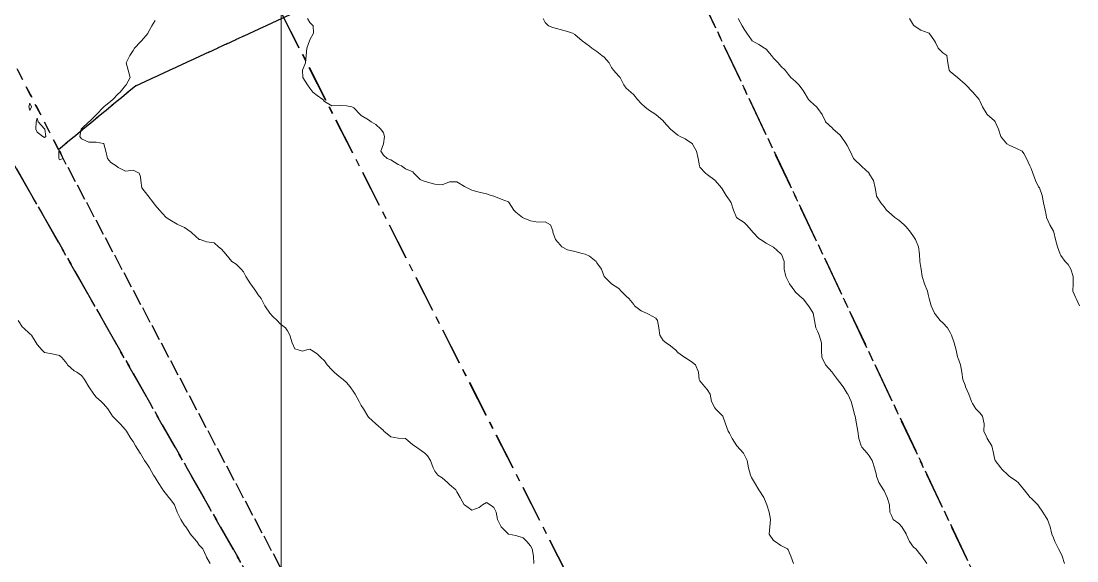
# Model space of a CAD drawing. Header units: centimetres. Extents: x 0 to 642158, y -847 to 649707.
# Drawn here: x 616649.2 to 616720.8, y 620322.9 to 620359.6 of the extents above; entities that cross this region are included whole.
import ezdxf

# ---------------------------------------------------------------- set-up
doc = ezdxf.new("R2010")
doc.units = ezdxf.units.CM
doc.header["$MEASUREMENT"] = 0
doc.linetypes.add('CENTERX2', pattern=[4, 2.5, -0.5, 0.5, -0.5])
doc.linetypes.add('JIS_02_0.7', pattern=[1.35, 0.75, -0.6])
for name, color, linetype, lineweight in [('MEV_grille', 254, 'Continuous', 9), ('WAL_parcellaire agricole', 7, 'JIS_02_0.7', 25), ('WAL_topographie 0.5', 253, 'Continuous', 20)]:
    doc.layers.add(name, color=color, linetype=linetype, lineweight=lineweight)
doc.layers.add('SPW_parcellaire cadastral', color=7, linetype='CENTERX2', lineweight=25, true_color=0xff0542)

# ---------------------------------------------------------------- blocks, each defined once
blk = doc.blocks.new('*U112')
at = {"layer": 'MEV_grille', "transparency": 33554687}
blk.add_lwpolyline([(0, 1825.476), (0, -1825.476)], dxfattribs=at)
blk = doc.blocks.new('*U113')
at = {"layer": 'MEV_grille', "color": 0, "linetype": 'ByBlock', "lineweight": -2, "transparency": 16777216}
blk.add_blockref('*U112', (1300, 0), dxfattribs=at)

msp = doc.modelspace()

# ---------------------------------------------------------------- linework, layer by layer
at = {"layer": 'SPW_parcellaire cadastral'}
for points in [[(616664.567, 620423.139), (616683.174, 620386.893), (616720.278, 620308.474), (616699.35, 620297.395), (616698.887, 620297.151), (616641.483, 620409.919), (616664.567, 620423.139)], [(616764.436, 620409.464), (616810.738, 620422.244), (616880.969, 620322.264), (616751.311, 620239.975), (616733.186, 620281.264), (616720.278, 620308.474), (616683.174, 620386.893), (616764.436, 620409.464)], [(616683.366, 620288.932), (616621.122, 620398.241), (616641.483, 620409.919), (616698.887, 620297.151), (616683.366, 620288.932)], [(616683.366, 620288.932), (616678.643, 620286.43), (616665.279, 620279.356), (616618.972, 620342.236), (616593.317, 620382.322), (616621.122, 620398.241), (616683.366, 620288.932)]]:
    msp.add_lwpolyline(points, dxfattribs=at)
at = {"layer": 'WAL_parcellaire agricole'}
for points in [[(616651.688, 620350.856), (616600.26, 620451.183), (616608.425, 620461.85), (616622.173, 620477.102), (616635.172, 620488.353), (616660.419, 620508.856), (616671.421, 620493.607), (616629.925, 620464.103), (616654.179, 620430.606), (616694.925, 620460.11), (616705.425, 620453.862), (616716.176, 620445.863), (616716.18, 620413.113), (616721.93, 620412.614), (616721.929, 620425.864), (616769.174, 620460.619), (616773.174, 620458.869), (616777.174, 620462.37), (616772.548, 620470.869), (616795.671, 620482.872), (616810.299, 620459.624)], [(616600.26, 620451.183), (616651.688, 620350.856), (616668.692, 620318.859), (616740.957, 620187.285), (616814.972, 620053.628), (616700.983, 619971.116), (616651.472, 620062.359), (616618.966, 620119.855), (616577.304, 620085.184), (616521.809, 620039.428), (616499.254, 620069.835), (616492.238, 620078.82), (616529.968, 620108.845), (616595.294, 620161.185), (616569.622, 620208.848), (616514.461, 620165.759), (616479.289, 620211.588), (616523.201, 620254.509), (616504.698, 620275.423), (616588.942, 620323.849), (616622.273, 620341.186), (616567.598, 620414.179), (616573.597, 620419.847), (616600.26, 620451.183)], [(616845.948, 620253.88), (616785.453, 620210.873), (616763.872, 620197.621), (616740.957, 620187.285), (616668.692, 620318.859), (616651.688, 620350.856), (616656.938, 620355.19), (616709.767, 620379.529), (616765.931, 620403.202), (616806.761, 620423.04)], [(616806.761, 620423.04), (616765.931, 620403.202), (616709.767, 620379.529), (616656.938, 620355.19), (616651.688, 620350.856)]]:
    msp.add_lwpolyline(points, dxfattribs=at)
at = {"layer": 'WAL_topographie 0.5'}
for points in [[(616668.607, 620359.75), (616668.75, 620359.484), (616668.984, 620359.25), (616669, 620358.75), (616668.75, 620358.3), (616668.731, 620358.25), (616668.544, 620357.75), (616668.519, 620357.25), (616668.471, 620356.75), (616668.25, 620356.25), (616668.287, 620355.75), (616668.59, 620355.25), (616668.75, 620355.028), (616668.958, 620354.75), (616669.25, 620354.538), (616669.63, 620354.25), (616669.75, 620354.119), (616670.25, 620353.83), (616670.75, 620353.853), (616671.25, 620353.828), (616671.6, 620353.75), (616671.75, 620353.7), (616672.185, 620353.25), (616672.25, 620353.17), (616672.75, 620352.871), (616672.934, 620352.75), (616673.25, 620352.556), (616673.589, 620352.25), (616673.75, 620351.985), (616673.835, 620351.75), (616673.75, 620351.25), (616673.75, 620351.25), (616673.57, 620350.75), (616673.75, 620350.485), (616674.017, 620350.25), (616674.25, 620350.163), (616674.75, 620349.852), (616674.987, 620349.75), (616675.25, 620349.55), (616675.75, 620349.341), (616675.827, 620349.25), (616676.25, 620348.827), (616676.375, 620348.75), (616676.75, 620348.635), (616677.25, 620348.504), (616677.75, 620348.466), (616678.25, 620348.669), (616678.75, 620348.676), (616679.25, 620348.354), (616679.442, 620348.25), (616679.75, 620348.112), (616680.25, 620347.957), (616680.75, 620347.85), (616681.083, 620347.75), (616681.25, 620347.703), (616681.75, 620347.5), (616682.25, 620347.3), (616682.302, 620347.25), (616682.621, 620346.75), (616682.75, 620346.6), (616683.206, 620346.25), (616683.25, 620346.23), (616683.75, 620346.032), (616684.25, 620345.933), (616684.75, 620345.95), (616685.107, 620345.75), (616685.25, 620345.35), (616685.268, 620345.25), (616685.446, 620344.75), (616685.75, 620344.382), (616685.864, 620344.25), (616686.25, 620344.061), (616686.75, 620343.933), (616687.25, 620343.805), (616687.45, 620343.75), (616687.75, 620343.621), (616688.198, 620343.25), (616688.25, 620343.175), (616688.554, 620342.75), (616688.75, 620342.25), (616688.75, 620342.25), (616689.25, 620341.75), (616689.25, 620341.75), (616689.75, 620341.432), (616689.898, 620341.25), (616690.25, 620340.898), (616690.417, 620340.75), (616690.75, 620340.35), (616690.811, 620340.25), (616691.25, 620339.92), (616691.625, 620339.75), (616691.75, 620339.696), (616692.25, 620339.421), (616692.378, 620339.25), (616692.469, 620338.75), (616692.533, 620338.25), (616692.75, 620337.905), (616692.955, 620337.75), (616693.25, 620337.54), (616693.61, 620337.25), (616693.75, 620337.091), (616694.219, 620336.75), (616694.25, 620336.734), (616694.75, 620336.403), (616694.946, 620336.25), (616695.15, 620335.75), (616695.189, 620335.25), (616695.25, 620335.15), (616695.573, 620334.75), (616695.75, 620334.56), (616695.941, 620334.25), (616696.037, 620333.75), (616696.25, 620333.333), (616696.311, 620333.25), (616696.75, 620332.797), (616696.794, 620332.75), (616696.992, 620332.25), (616697.162, 620331.75), (616697.25, 620331.613), (616697.44, 620331.25), (616697.75, 620330.75), (616697.75, 620330.75), (616698.199, 620330.25), (616698.25, 620330.159), (616698.464, 620329.75), (616698.537, 620329.25), (616698.679, 620328.75), (616698.75, 620328.598), (616698.955, 620328.25), (616699.25, 620327.75), (616699.25, 620327.75), (616699.579, 620327.25), (616699.75, 620326.844), (616699.792, 620326.75), (616699.955, 620326.25), (616700.052, 620325.75), (616699.988, 620325.25), (616699.947, 620324.75), (616700.25, 620324.324), (616700.35, 620324.25), (616700.75, 620323.983), (616701.187, 620323.75), (616701.25, 620323.687), (616701.425, 620323.25), (616701.6, 620322.75)], [(616684.593, 620359.75), (616684.75, 620359.488), (616684.968, 620359.25), (616685.25, 620359.136), (616685.75, 620359.01), (616686.25, 620358.872), (616686.594, 620358.75), (616686.75, 620358.676), (616687.25, 620358.25), (616687.25, 620358.25), (616687.75, 620357.882), (616687.905, 620357.75), (616688.25, 620357.523), (616688.593, 620357.25), (616688.75, 620357.122), (616689.083, 620356.75), (616689.25, 620356.43), (616689.382, 620356.25), (616689.75, 620355.833), (616689.828, 620355.75), (616690.089, 620355.25), (616690.25, 620355.033), (616690.546, 620354.75), (616690.75, 620354.583), (616691, 620354.25), (616691.25, 620353.985), (616691.5, 620353.75), (616691.75, 620353.55), (616692.25, 620353.25), (616692.25, 620353.25), (616692.75, 620352.809), (616692.806, 620352.75), (616693.25, 620352.25), (616693.25, 620352.25), (616693.75, 620351.828), (616693.917, 620351.75), (616694.25, 620351.594), (616694.734, 620351.25), (616694.75, 620351.23), (616695.005, 620350.75), (616695.13, 620350.25), (616695.216, 620349.75), (616695.25, 620349.667), (616695.625, 620349.25), (616695.75, 620349.169), (616696.25, 620348.792), (616696.286, 620348.75), (616696.717, 620348.25), (616696.75, 620348.2), (616697.026, 620347.75), (616697.25, 620347.426), (616697.359, 620347.25), (616697.536, 620346.75), (616697.728, 620346.25), (616697.75, 620346.228), (616698.25, 620345.898), (616698.417, 620345.75), (616698.75, 620345.356), (616698.842, 620345.25), (616699.25, 620344.831), (616699.37, 620344.75), (616699.75, 620344.506), (616700.204, 620344.25), (616700.25, 620344.224), (616700.75, 620343.784), (616700.783, 620343.75), (616700.963, 620343.25), (616700.958, 620342.75), (616701.08, 620342.25), (616701.25, 620341.923), (616701.342, 620341.75), (616701.687, 620341.25), (616701.75, 620341.174), (616702.217, 620340.75), (616702.25, 620340.723), (616702.615, 620340.25), (616702.75, 620340.053), (616702.935, 620339.75), (616703.039, 620339.25), (616703.13, 620338.75), (616703.25, 620338.49), (616703.352, 620338.25), (616703.5, 620337.75), (616703.513, 620337.25), (616703.529, 620336.75), (616703.75, 620336.308), (616703.782, 620336.25), (616704.218, 620335.75), (616704.25, 620335.712), (616704.599, 620335.25), (616704.75, 620335.045), (616704.967, 620334.75), (616705.25, 620334.309), (616705.288, 620334.25), (616705.521, 620333.75), (616705.66, 620333.25), (616705.75, 620332.883), (616705.784, 620332.75), (616705.883, 620332.25), (616705.963, 620331.75), (616706.032, 620331.25), (616706.189, 620330.75), (616706.25, 620330.664), (616706.613, 620330.25), (616706.75, 620330.067), (616706.952, 620329.75), (616707.101, 620329.25), (616707.233, 620328.75), (616707.25, 620328.697), (616707.407, 620328.25), (616707.712, 620327.75), (616707.75, 620327.692), (616707.955, 620327.25), (616708.13, 620326.75), (616708.15, 620326.25), (616708.25, 620326.013), (616708.382, 620325.75), (616708.75, 620325.47), (616708.966, 620325.25), (616709.25, 620324.767), (616709.258, 620324.75), (616709.488, 620324.25), (616709.75, 620323.878), (616709.903, 620323.75), (616710.25, 620323.333), (616710.321, 620323.25), (616710.662, 620322.75)], [(616697.845, 620359.75), (616698.109, 620359.25), (616698.25, 620359.021), (616698.43, 620358.75), (616698.75, 620358.308), (616698.804, 620358.25), (616699.25, 620357.995), (616699.637, 620357.75), (616699.75, 620357.669), (616700.11, 620357.25), (616700.25, 620357.066), (616700.566, 620356.75), (616700.75, 620356.531), (616701.04, 620356.25), (616701.25, 620355.967), (616701.429, 620355.75), (616701.75, 620355.477), (616701.971, 620355.25), (616702.25, 620354.87), (616702.321, 620354.75), (616702.621, 620354.25), (616702.75, 620354.121), (616703.169, 620353.75), (616703.25, 620353.657), (616703.556, 620353.25), (616703.75, 620352.813), (616703.778, 620352.75), (616704.25, 620352.303), (616704.305, 620352.25), (616704.75, 620351.86), (616704.832, 620351.75), (616705.177, 620351.25), (616705.25, 620351.125), (616705.456, 620350.75), (616705.687, 620350.25), (616705.75, 620350.174), (616706.202, 620349.75), (616706.25, 620349.706), (616706.734, 620349.25), (616706.75, 620349.221), (616707.046, 620348.75), (616707.15, 620348.25), (616707.23, 620347.75), (616707.25, 620347.697), (616707.543, 620347.25), (616707.75, 620346.964), (616707.911, 620346.75), (616708.25, 620346.462), (616708.483, 620346.25), (616708.75, 620346.06), (616709.121, 620345.75), (616709.25, 620345.609), (616709.537, 620345.25), (616709.75, 620344.957), (616709.886, 620344.75), (616710.094, 620344.25), (616710.154, 620343.75), (616710.184, 620343.25), (616710.25, 620342.861), (616710.267, 620342.75), (616710.344, 620342.25), (616710.494, 620341.75), (616710.696, 620341.25), (616710.75, 620341.023), (616710.811, 620340.75), (616710.95, 620340.25), (616711.179, 620339.75), (616711.25, 620339.667), (616711.573, 620339.25), (616711.75, 620339.088), (616712.053, 620338.75), (616712.25, 620338.438), (616712.34, 620338.25), (616712.506, 620337.75), (616712.639, 620337.25), (616712.75, 620336.796), (616712.762, 620336.75), (616712.946, 620336.25), (616713.029, 620335.75), (616713.099, 620335.25), (616713.25, 620334.868), (616713.294, 620334.75), (616713.506, 620334.25), (616713.693, 620333.75), (616713.75, 620333.618), (616713.991, 620333.25), (616714.25, 620332.991), (616714.429, 620332.75), (616714.561, 620332.25), (616714.534, 620331.75), (616714.75, 620331.275), (616714.763, 620331.25), (616715.061, 620330.75), (616715.18, 620330.25), (616715.25, 620329.9), (616715.294, 620329.75), (616715.677, 620329.25), (616715.75, 620329.172), (616716.185, 620328.75), (616716.25, 620328.687), (616716.75, 620328.353), (616716.863, 620328.25), (616717.25, 620327.788), (616717.274, 620327.75), (616717.684, 620327.25), (616717.75, 620327.187), (616718.199, 620326.75), (616718.25, 620326.673), (616718.532, 620326.25), (616718.75, 620325.88), (616718.841, 620325.75), (616719.032, 620325.25), (616719.136, 620324.75), (616719.25, 620324.5), (616719.343, 620324.25), (616719.594, 620323.75), (616719.75, 620323.45), (616719.854, 620323.25), (616720.006, 620322.75)], [(616709.469, 620359.75), (616709.75, 620359.3), (616709.802, 620359.25), (616710.25, 620358.961), (616710.75, 620358.786), (616710.818, 620358.75), (616711.187, 620358.25), (616711.25, 620358.117), (616711.422, 620357.75), (616711.75, 620357.432), (616712.011, 620357.25), (616712.076, 620356.75), (616712.182, 620356.25), (616712.25, 620356.153), (616712.75, 620355.75), (616712.75, 620355.75), (616713.25, 620355.3), (616713.298, 620355.25), (616713.75, 620354.783), (616713.782, 620354.75), (616714.21, 620354.25), (616714.25, 620354.171), (616714.428, 620353.75), (616714.75, 620353.25), (616714.75, 620353.25), (616715.25, 620352.817), (616715.294, 620352.75), (616715.517, 620352.25), (616715.682, 620351.75), (616715.75, 620351.654), (616716.1, 620351.25), (616716.25, 620351.152), (616716.75, 620350.929), (616717.125, 620350.75), (616717.25, 620350.603), (616717.417, 620350.25), (616717.663, 620349.75), (616717.75, 620349.575), (616717.864, 620349.25), (616718.044, 620348.75), (616718.25, 620348.33), (616718.311, 620348.25), (616718.5, 620347.75), (616718.571, 620347.25), (616718.684, 620346.75), (616718.75, 620346.438), (616718.791, 620346.25), (616719.008, 620345.75), (616719.25, 620345.329), (616719.284, 620345.25), (616719.399, 620344.75), (616719.526, 620344.25), (616719.707, 620343.75), (616719.75, 620343.662), (616720.054, 620343.25), (616720.25, 620343.054), (616720.434, 620342.75), (616720.587, 620342.25), (616720.594, 620341.75), (616720.58, 620341.25), (616720.75, 620340.85), (616720.797, 620340.75), (616721.029, 620340.25)], [(616658.25, 620359.631), (616658.031, 620359.25), (616657.765, 620358.75), (616657.75, 620358.734), (616657.318, 620358.25), (616657.25, 620358.181), (616656.85, 620357.75), (616656.75, 620357.591), (616656.536, 620357.25), (616656.287, 620356.75), (616656.41, 620356.25), (616656.555, 620355.75), (616656.296, 620355.25), (616656.25, 620355.202), (616655.874, 620354.75), (616655.75, 620354.639), (616655.377, 620354.25), (616655.25, 620354.137), (616654.773, 620353.75), (616654.75, 620353.727), (616654.268, 620353.25), (616654.25, 620353.227), (616653.762, 620352.75), (616653.75, 620352.734), (616653.25, 620352.27), (616653.23, 620352.25), (616653.142, 620351.75), (616653.25, 620351.579), (616653.75, 620351.359), (616654.25, 620351.357), (616654.75, 620351.262), (616654.764, 620351.25), (616654.905, 620350.75), (616655.015, 620350.25), (616655.25, 620349.983), (616655.6, 620349.75), (616655.75, 620349.65), (616656.25, 620349.393), (616656.75, 620349.45), (616657.178, 620349.25), (616657.25, 620349), (616657.273, 620348.75), (616657.354, 620348.25), (616657.75, 620347.75), (616657.75, 620347.75), (616658.13, 620347.25), (616658.25, 620347.092), (616658.545, 620346.75), (616658.75, 620346.525), (616659, 620346.25), (616659.25, 620346.078), (616659.75, 620345.797), (616659.833, 620345.75), (616660.25, 620345.576), (616660.702, 620345.25), (616660.75, 620345.209), (616661.25, 620344.765), (616661.3, 620344.75), (616661.75, 620344.589), (616662.25, 620344.533), (616662.56, 620344.25), (616662.75, 620344.102), (616663.047, 620343.75), (616663.25, 620343.518), (616663.464, 620343.25), (616663.75, 620343.078), (616664.089, 620342.75), (616664.25, 620342.566), (616664.422, 620342.25), (616664.73, 620341.75), (616664.75, 620341.723), (616665.101, 620341.25), (616665.25, 620341.006), (616665.463, 620340.75), (616665.713, 620340.25), (616665.75, 620340.189), (616666.052, 620339.75), (616666.25, 620339.518), (616666.539, 620339.25), (616666.75, 620339.028), (616667.107, 620338.75), (616667.25, 620338.56), (616667.409, 620338.25), (616667.569, 620337.75), (616667.75, 620337.33), (616668.036, 620337.25), (616668.25, 620337.167), (616668.464, 620337.25), (616668.75, 620337.319), (616668.861, 620337.25), (616669.25, 620336.991), (616669.51, 620336.75), (616669.75, 620336.51), (616669.936, 620336.25), (616670.25, 620335.917), (616670.399, 620335.75), (616670.75, 620335.454), (616671.031, 620335.25), (616671.25, 620335.044), (616671.506, 620334.75), (616671.75, 620334.385), (616671.835, 620334.25), (616672.098, 620333.75), (616672.25, 620333.476), (616672.409, 620333.25), (616672.706, 620332.75), (616672.75, 620332.687), (616673.25, 620332.25), (616673.25, 620332.25), (616673.75, 620331.778), (616673.778, 620331.75), (616674.25, 620331.364), (616674.75, 620331.269), (616675.25, 620331.25), (616675.25, 620331.25), (616675.75, 620330.813), (616675.857, 620330.75), (616676.25, 620330.475), (616676.571, 620330.25), (616676.75, 620330.058), (616676.95, 620329.75), (616677.135, 620329.25), (616677.25, 620329.019), (616677.456, 620328.75), (616677.75, 620328.565), (616678.104, 620328.25), (616678.25, 620328.129), (616678.673, 620327.75), (616678.75, 620327.625), (616678.964, 620327.25), (616679.228, 620326.75), (616679.25, 620326.731), (616679.75, 620326.389), (616680.25, 620326.558), (616680.478, 620326.75), (616680.75, 620326.893), (616681, 620326.75), (616681.25, 620326.562), (616681.401, 620326.25), (616681.5, 620325.75), (616681.75, 620325.25), (616681.75, 620325.25), (616682.25, 620324.75), (616682.25, 620324.75), (616682.75, 620324.659), (616683.25, 620324.513), (616683.488, 620324.25), (616683.75, 620323.961), (616683.858, 620323.75), (616683.944, 620323.25), (616683.964, 620322.75)], [(616649.75, 620353.5), (616649.85, 620353.75), (616649.75, 620354.019), (616649.678, 620353.75), (616649.75, 620353.5)], [(616650.75, 620351.688), (616650.82, 620351.75), (616650.754, 620352.25), (616650.75, 620352.256), (616650.298, 620352.75), (616650.25, 620352.987), (616650.179, 620352.75), (616650.149, 620352.25), (616650.25, 620352.034), (616650.629, 620351.75), (616650.75, 620351.688)], [(616651.75, 620350.167), (616652, 620350.25), (616651.793, 620350.75), (616651.75, 620350.784), (616651.702, 620350.75), (616651.707, 620350.25), (616651.75, 620350.167)], [(616648.958, 620339.25), (616649.25, 620338.798), (616649.308, 620338.75), (616649.75, 620338.354), (616649.865, 620338.25), (616650.167, 620337.75), (616650.25, 620337.625), (616650.579, 620337.25), (616650.75, 620337.094), (616651.25, 620336.989), (616651.75, 620336.884), (616651.917, 620336.75), (616652.25, 620336.327), (616652.294, 620336.25), (616652.75, 620335.832), (616652.924, 620335.75), (616653.25, 620335.516), (616653.457, 620335.25), (616653.75, 620334.75), (616653.75, 620334.75), (616654.099, 620334.25), (616654.25, 620334.058), (616654.591, 620333.75), (616654.75, 620333.597), (616655.033, 620333.25), (616655.25, 620332.94), (616655.358, 620332.75), (616655.75, 620332.387), (616655.867, 620332.25), (616656.25, 620331.826), (616656.298, 620331.75), (616656.608, 620331.25), (616656.75, 620331.047), (616656.93, 620330.75), (616657.233, 620330.25), (616657.25, 620330.227), (616657.529, 620329.75), (616657.75, 620329.436), (616657.867, 620329.25), (616658.147, 620328.75), (616658.25, 620328.589), (616658.458, 620328.25), (616658.75, 620327.803), (616658.786, 620327.75), (616659.183, 620327.25), (616659.25, 620327.174), (616659.557, 620326.75), (616659.741, 620326.25), (616659.75, 620326.233), (616660.004, 620325.75), (616660.25, 620325.346), (616660.327, 620325.25), (616660.657, 620324.75), (616660.75, 620324.63), (616661.075, 620324.25), (616661.25, 620324.014), (616661.5, 620323.75), (616661.721, 620323.25), (616661.75, 620323.182), (616661.979, 620322.75)]]:
    msp.add_lwpolyline(points, dxfattribs=at)

# ---------------------------------------------------------------- block references
at = {"layer": 'MEV_grille', "transparency": 33554687}
msp.add_blockref('*U113', (615366.814, 620593.644), dxfattribs=at)

doc.saveas('drawing.dxf')
